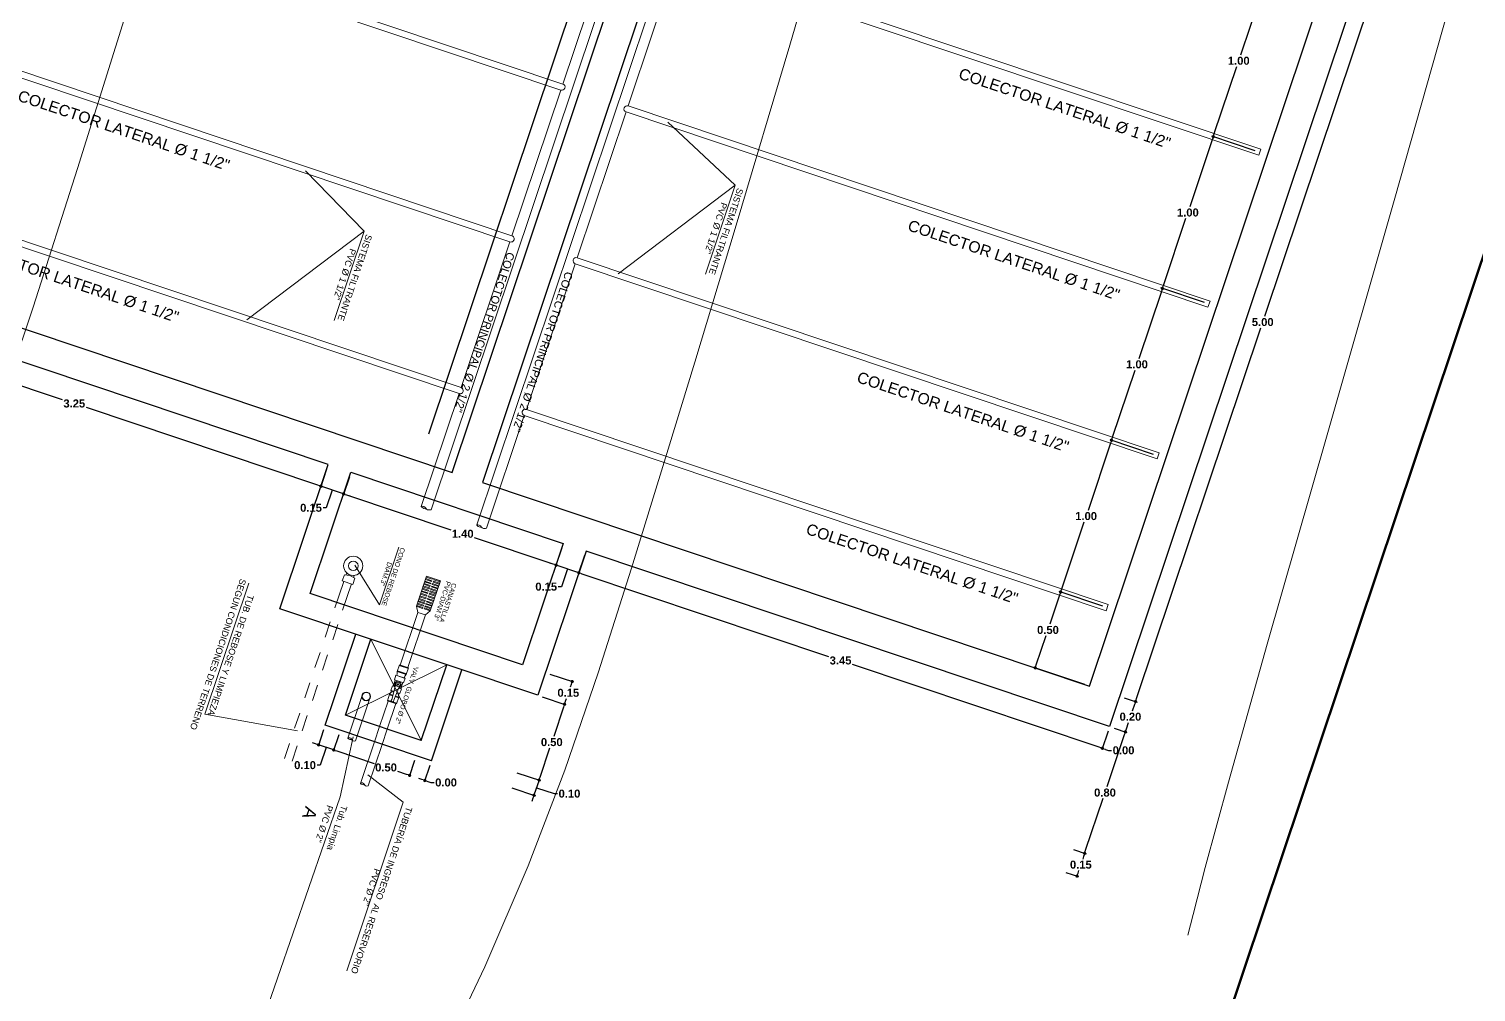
# Model space of a CAD drawing. Header units: metres. Extents: x 2572 to 5235, y 1556 to 2684.
# Drawn here: x 2956.87 to 2965.91, y 2279.61 to 2285.63 of the extents above; entities that cross this region are included whole.
import ezdxf

# ---------------------------------------------------------------- set-up
doc = ezdxf.new("R2010")
doc.units = ezdxf.units.M
for name, pattern in [('DASHDOT', [25.4, 12.7, -6.35, 0, -6.35]), ('DASHDOTX2', [50.8, 25.4, -12.7, 0, -12.7]), ('DASHED2', [0.375, 0.25, -0.125]), ('HIDDEN2', [4.7625, 3.175, -1.5875])]:
    doc.linetypes.add(name, pattern=pattern)
for name, color, linetype, lineweight in [('0-CONCRETO 0.30mm', 146, 'Continuous', 30), ('0-COTAS', 7, 'Continuous', 5), ('0-LINEA01 0.00mm', 1, 'Continuous', 0), ('0-LINEA1 0.00mm', 1, 'Continuous', 0), ('0-LINEA2 0.25mm', 6, 'Continuous', 25), ('0-TAPA METAL 0.15mm', 207, 'Continuous', 5), ('0-TEXTO 0.00mm', 7, 'Continuous', 5), ('0-TEXTO-0.05mm', 7, 'Continuous', 5), ('0-TUBERIA 0.00mm', 140, 'Continuous', 0), ('0-TUBERIAS 0.13mm', 140, 'Continuous', 13), ('Structural - Grid_Pen_No__15', 214, 'Continuous', 25), ('TEXTOS 02', 241, 'Continuous', 20), ('tuberia-agua', 132, 'DASHDOT', 25), ('vanos', 145, 'Continuous', 9)]:
    doc.layers.add(name, color=color, linetype=linetype, lineweight=lineweight)
doc.layers.add('graf-02', color=4, linetype='Continuous')
doc.layers.add('SOMBREADO', color=7, linetype='Continuous')
doc.styles.add('OA-CDC', font='arial.ttf', dxfattribs={"height": 0.04})
doc.styles.get("Standard").update_dxf_attribs({"font": 'arial.ttf'})
doc.styles.add('WMF-Arial0', font='arialbd.ttf')
doc.dimstyles.new('ESC 1 en 100', dxfattribs={"dimtxt": 0.05, "dimasz": 0.02, "dimexe": 0.01, "dimexo": 0.03, "dimgap": 0.01, "dimtad": 0, "dimtih": 1, "dimtoh": 1, "dimzin": 0, "dimdsep": 46, "dimtxsty": 'WMF-Arial0', "dimblk": 'DOT', "dimcen": 2.5, "dimdle": 0.03, "dimclrd": 256, "dimclre": 256, "dimclrt": 256, "dimazin": 0, "dimtfac": 1, "dimtmove": 0, "dimatfit": 1, "dimldrblk": 'DOT', "dimfxl": 0.04, "dimtolj": 1, "dimtzin": 0, "dimarcsym": 0})
doc.dimstyles.new('ISO-25', dxfattribs={"dimtxt": 0.5, "dimasz": 2.4995, "dimexe": 1.25, "dimexo": 0.625, "dimtad": 1, "dimtxsty": 'Standard', "dimblk": 'NONE', "dimblk2": 'NONE', "dimcen": 2.5, "dimadec": 0, "dimazin": 0, "dimtfac": 1, "dimtmove": 0, "dimatfit": 3, "dimfxl": 1, "dimarcsym": 0})

# ---------------------------------------------------------------- blocks, each defined once
blk = doc.blocks.new('_Dot')
at = {"layer": 'graf-02', "color": 0, "lineweight": -2}
blk.add_line((-0.5, 0), (-1, 0), dxfattribs=at)
at = {"layer": 'graf-02', "color": 0, "const_width": 0.5}
blk.add_lwpolyline([(-0.25, 0, 1), (0.25, 0, 1)], format="xyb", close=True, dxfattribs=at)
blk = doc.blocks.new('*D132')
at = {"layer": '0-COTAS', "lineweight": -2, "transparency": 16777216}
for p, q in [((2965.364, 2286.146), (2964.5876, 2283.8302)), ((2965.3004, 2286.1884), (2965.3798, 2286.1618)), ((2963.7873, 2281.4433), (2964.5637, 2283.7591)), ((2963.711, 2281.4478), (2963.7904, 2281.4211))]:
    blk.add_line(p, q, dxfattribs=at)
at = {"layer": 'Defpoints', "color": 0, "transparency": 16777216}
for p in [(2965.2719, 2286.198), (2963.6826, 2281.4573), (2963.781, 2281.4243)]:
    blk.add_point(p, dxfattribs=at)
at = {"layer": '0-COTAS', "lineweight": -2, "transparency": 16777216, "xscale": 0.02, "yscale": 0.02, "zscale": 0.02}
for p, rotation in [((2965.3703, 2286.165), 71.46552093351113), ((2963.781, 2281.4243), 251.4655209335111)]:
    blk.add_blockref('_Dot', p, dxfattribs=dict(at, rotation=rotation))
at = {"layer": '0-COTAS', "transparency": 16777216, "insert": (2964.5757, 2283.7946), "char_height": 0.05, "attachment_point": 5, "style": 'WMF-Arial0'}
blk.add_mtext('\\A1;5.00', dxfattribs=at)
blk = doc.blocks.new('*D133')
at = {"layer": '0-COTAS', "lineweight": -2, "transparency": 16777216}
for p, q in [((2963.711, 2281.4478), (2963.7904, 2281.4211)), ((2963.7746, 2281.4053), (2963.7611, 2281.365)), ((2963.6474, 2281.2581), (2963.7269, 2281.2315)), ((2963.7237, 2281.2536), (2963.7373, 2281.294))]:
    blk.add_line(p, q, dxfattribs=at)
at = {"layer": 'Defpoints', "color": 0, "transparency": 16777216}
for p in [(2963.6826, 2281.4573), (2963.619, 2281.2677), (2963.7174, 2281.2347)]:
    blk.add_point(p, dxfattribs=at)
at = {"layer": '0-COTAS', "lineweight": -2, "transparency": 16777216, "xscale": 0.02, "yscale": 0.02, "zscale": 0.02}
for p, rotation in [((2963.781, 2281.4243), 71.46552093351113), ((2963.7174, 2281.2347), 251.4655209335111)]:
    blk.add_blockref('_Dot', p, dxfattribs=dict(at, rotation=rotation))
at = {"layer": '0-COTAS', "transparency": 16777216, "insert": (2963.7492, 2281.3295), "char_height": 0.05, "attachment_point": 5, "style": 'WMF-Arial0'}
blk.add_mtext('\\A1;0.20', dxfattribs=at)
blk = doc.blocks.new('*D150')
at = {"layer": '0-COTAS', "lineweight": -2, "transparency": 16777216}
for p, q in [((2964.5785, 2285.882), (2964.4379, 2285.4624)), ((2964.8475, 2285.8129), (2964.5754, 2285.9041)), ((2964.2734, 2284.9718), (2964.414, 2285.3914)), ((2964.5296, 2284.8648), (2964.2575, 2284.956))]:
    blk.add_line(p, q, dxfattribs=at)
at = {"layer": 'Defpoints', "color": 0, "transparency": 16777216}
for p in [(2964.876, 2285.8034), (2964.267, 2284.9528), (2964.5581, 2284.8552)]:
    blk.add_point(p, dxfattribs=at)
at = {"layer": '0-COTAS', "lineweight": -2, "transparency": 16777216, "xscale": 0.02, "yscale": 0.02, "zscale": 0.02}
for p, rotation in [((2964.5849, 2285.901), 71.46552093351113), ((2964.267, 2284.9528), 251.4655209335111)]:
    blk.add_blockref('_Dot', p, dxfattribs=dict(at, rotation=rotation))
at = {"layer": '0-COTAS', "transparency": 16777216, "insert": (2964.4259, 2285.4269), "char_height": 0.05, "attachment_point": 5, "style": 'WMF-Arial0'}
blk.add_mtext('\\A1;1.00', dxfattribs=at)
blk = doc.blocks.new('*D151')
at = {"layer": '0-COTAS', "lineweight": -2, "transparency": 16777216}
for p, q in [((2964.2606, 2284.9339), (2964.12, 2284.5143)), ((2964.5296, 2284.8648), (2964.2575, 2284.956)), ((2963.9555, 2284.0236), (2964.0962, 2284.4432)), ((2964.2118, 2283.9166), (2963.9396, 2284.0079))]:
    blk.add_line(p, q, dxfattribs=at)
at = {"layer": 'Defpoints', "color": 0, "transparency": 16777216}
for p in [(2964.5581, 2284.8552), (2963.9491, 2284.0047), (2964.2402, 2283.9071)]:
    blk.add_point(p, dxfattribs=at)
at = {"layer": '0-COTAS', "lineweight": -2, "transparency": 16777216, "xscale": 0.02, "yscale": 0.02, "zscale": 0.02}
for p, rotation in [((2964.267, 2284.9528), 71.46552093351113), ((2963.9491, 2284.0047), 251.4655209335111)]:
    blk.add_blockref('_Dot', p, dxfattribs=dict(at, rotation=rotation))
at = {"layer": '0-COTAS', "transparency": 16777216, "insert": (2964.1081, 2284.4788), "char_height": 0.05, "attachment_point": 5, "style": 'WMF-Arial0'}
blk.add_mtext('\\A1;1.00', dxfattribs=at)
blk = doc.blocks.new('*D152')
at = {"layer": '0-COTAS', "lineweight": -2, "transparency": 16777216}
for p, q in [((2963.9428, 2283.9857), (2963.8021, 2283.5661)), ((2964.2118, 2283.9166), (2963.9396, 2284.0079)), ((2963.6376, 2283.0755), (2963.7783, 2283.4951)), ((2963.8939, 2282.9685), (2963.6218, 2283.0597))]:
    blk.add_line(p, q, dxfattribs=at)
at = {"layer": 'Defpoints', "color": 0, "transparency": 16777216}
for p in [(2964.2402, 2283.9071), (2963.6313, 2283.0566), (2963.9223, 2282.959)]:
    blk.add_point(p, dxfattribs=at)
at = {"layer": '0-COTAS', "lineweight": -2, "transparency": 16777216, "xscale": 0.02, "yscale": 0.02, "zscale": 0.02}
for p, rotation in [((2963.9491, 2284.0047), 71.46552093351113), ((2963.6313, 2283.0566), 251.4655209335111)]:
    blk.add_blockref('_Dot', p, dxfattribs=dict(at, rotation=rotation))
at = {"layer": '0-COTAS', "transparency": 16777216, "insert": (2963.7902, 2283.5306), "char_height": 0.05, "attachment_point": 5, "style": 'WMF-Arial0'}
blk.add_mtext('\\A1;1.00', dxfattribs=at)
blk = doc.blocks.new('*D153')
at = {"layer": '0-COTAS', "lineweight": -2, "transparency": 16777216}
for p, q in [((2963.6249, 2283.0376), (2963.4842, 2282.618)), ((2963.8939, 2282.9685), (2963.6218, 2283.0597)), ((2963.3197, 2282.1274), (2963.4604, 2282.547)), ((2963.576, 2282.0204), (2963.3039, 2282.1116))]:
    blk.add_line(p, q, dxfattribs=at)
at = {"layer": 'Defpoints', "color": 0, "transparency": 16777216}
for p in [(2963.9223, 2282.959), (2963.3134, 2282.1084), (2963.6045, 2282.0108)]:
    blk.add_point(p, dxfattribs=at)
at = {"layer": '0-COTAS', "lineweight": -2, "transparency": 16777216, "xscale": 0.02, "yscale": 0.02, "zscale": 0.02}
for p, rotation in [((2963.6313, 2283.0566), 71.46552093351113), ((2963.3134, 2282.1084), 251.4655209335111)]:
    blk.add_blockref('_Dot', p, dxfattribs=dict(at, rotation=rotation))
at = {"layer": '0-COTAS', "transparency": 16777216, "insert": (2963.4723, 2282.5825), "char_height": 0.05, "attachment_point": 5, "style": 'WMF-Arial0'}
blk.add_mtext('\\A1;1.00', dxfattribs=at)
blk = doc.blocks.new('*D154')
at = {"layer": '0-COTAS', "lineweight": -2, "transparency": 16777216}
for p, q in [((2963.307, 2282.0895), (2963.2458, 2281.9069)), ((2963.576, 2282.0204), (2963.3039, 2282.1116)), ((2963.1608, 2281.6533), (2963.222, 2281.8359)), ((2963.4645, 2281.5304), (2963.145, 2281.6375))]:
    blk.add_line(p, q, dxfattribs=at)
at = {"layer": 'Defpoints', "color": 0, "transparency": 16777216}
for p in [(2963.6045, 2282.0108), (2963.1544, 2281.6344), (2963.4929, 2281.5209)]:
    blk.add_point(p, dxfattribs=at)
at = {"layer": '0-COTAS', "lineweight": -2, "transparency": 16777216, "xscale": 0.02, "yscale": 0.02, "zscale": 0.02}
for p, rotation in [((2963.3134, 2282.1084), 71.46552093351113), ((2963.1544, 2281.6344), 251.4655209335111)]:
    blk.add_blockref('_Dot', p, dxfattribs=dict(at, rotation=rotation))
at = {"layer": '0-COTAS', "transparency": 16777216, "insert": (2963.2339, 2281.8714), "char_height": 0.05, "attachment_point": 5, "style": 'WMF-Arial0'}
blk.add_mtext('\\A1;0.50', dxfattribs=at)
blk = doc.blocks.new('*D155')
at = {"layer": '0-COTAS', "lineweight": -2, "transparency": 16777216}
for p, q in [((2963.6095, 2281.2392), (2963.5704, 2281.1227)), ((2963.6095, 2281.2392), (2963.5704, 2281.1227)), ((2963.5546, 2281.1385), (2963.5356, 2281.1449)), ((2963.5925, 2281.1258), (2963.6115, 2281.1195)), ((2963.6115, 2281.1195), (2963.6315, 2281.1195))]:
    blk.add_line(p, q, dxfattribs=at)
at = {"layer": 'Defpoints', "color": 0, "transparency": 16777216}
for p in [(2963.619, 2281.2677), (2963.619, 2281.2677), (2963.5736, 2281.1322)]:
    blk.add_point(p, dxfattribs=at)
at = {"layer": '0-COTAS', "lineweight": -2, "transparency": 16777216, "xscale": 0.02, "yscale": 0.02, "zscale": 0.02}
for rotation in [341.4655210010613, 161.4655210010614]:
    blk.add_blockref('_Dot', (2963.5736, 2281.1322), dxfattribs=dict(at, rotation=rotation))
at = {"layer": '0-COTAS', "transparency": 16777216, "insert": (2963.7063, 2281.1195), "char_height": 0.05, "attachment_point": 5, "style": 'WMF-Arial0'}
blk.add_mtext('\\A1;0.00', dxfattribs=at)
blk = doc.blocks.new('*D156')
at = {"layer": '0-COTAS', "lineweight": -2, "transparency": 16777216}
for p, q in [((2960.3384, 2282.3359), (2960.2993, 2282.2194)), ((2960.3215, 2282.2225), (2961.8624, 2281.7059)), ((2963.5546, 2281.1385), (2962.0136, 2281.6552)), ((2963.6095, 2281.2392), (2963.5704, 2281.1227))]:
    blk.add_line(p, q, dxfattribs=at)
at = {"layer": 'Defpoints', "color": 0, "transparency": 16777216}
for p in [(2960.3479, 2282.3643), (2960.3025, 2282.2289), (2963.619, 2281.2677)]:
    blk.add_point(p, dxfattribs=at)
at = {"layer": '0-COTAS', "lineweight": -2, "transparency": 16777216, "xscale": 0.02, "yscale": 0.02, "zscale": 0.02}
for p, rotation in [((2960.3025, 2282.2289), 161.4655210010614), ((2963.5736, 2281.1322), 341.4655210010613)]:
    blk.add_blockref('_Dot', p, dxfattribs=dict(at, rotation=rotation))
at = {"layer": '0-COTAS', "transparency": 16777216, "insert": (2961.938, 2281.6805), "char_height": 0.05, "attachment_point": 5, "style": 'WMF-Arial0'}
blk.add_mtext('\\A1;3.45', dxfattribs=at)
blk = doc.blocks.new('*D157')
at = {"layer": '0-COTAS', "lineweight": -2, "transparency": 16777216}
for p, q in [((2960.0744, 2281.4541), (2960.2224, 2281.4044)), ((2960.2066, 2281.3887), (2960.1454, 2281.2061)), ((2960.0604, 2280.9525), (2960.1216, 2281.1351)), ((2959.9155, 2280.98), (2960.0635, 2280.9304))]:
    blk.add_line(p, q, dxfattribs=at)
at = {"layer": 'Defpoints', "color": 0, "transparency": 16777216}
for p in [(2960.0459, 2281.4636), (2959.887, 2280.9895), (2960.054, 2280.9336)]:
    blk.add_point(p, dxfattribs=at)
at = {"layer": '0-COTAS', "lineweight": -2, "transparency": 16777216, "xscale": 0.02, "yscale": 0.02, "zscale": 0.02}
for p, rotation in [((2960.213, 2281.4076), 71.46552093351113), ((2960.054, 2280.9336), 251.4655209335111)]:
    blk.add_blockref('_Dot', p, dxfattribs=dict(at, rotation=rotation))
at = {"layer": '0-COTAS', "transparency": 16777216, "insert": (2960.1335, 2281.1706), "char_height": 0.05, "attachment_point": 5, "style": 'WMF-Arial0'}
blk.add_mtext('\\A1;0.50', dxfattribs=at)
blk = doc.blocks.new('*D158')
at = {"layer": '0-COTAS', "lineweight": -2, "transparency": 16777216}
for p, q in [((2959.9155, 2280.98), (2960.0635, 2280.9304)), ((2960.054, 2280.9336), (2960.0222, 2280.8387)), ((2960.054, 2280.9336), (2960.0222, 2280.8387)), ((2960.0604, 2280.9525), (2960.0667, 2280.9715)), ((2959.8837, 2280.8852), (2960.0317, 2280.8356)), ((2960.0159, 2280.8198), (2960.0095, 2280.8008)), ((2960.0381, 2280.8861), (2960.1492, 2280.8489)), ((2960.1492, 2280.8489), (2960.1692, 2280.8489))]:
    blk.add_line(p, q, dxfattribs=at)
at = {"layer": 'Defpoints', "color": 0, "transparency": 16777216}
for p in [(2959.887, 2280.9895), (2959.8552, 2280.8947), (2960.0222, 2280.8387)]:
    blk.add_point(p, dxfattribs=at)
at = {"layer": '0-COTAS', "lineweight": -2, "transparency": 16777216, "xscale": 0.02, "yscale": 0.02, "zscale": 0.02}
for p, rotation in [((2960.054, 2280.9336), 251.4655209335111), ((2960.0222, 2280.8387), 71.4655209335111)]:
    blk.add_blockref('_Dot', p, dxfattribs=dict(at, rotation=rotation))
at = {"layer": '0-COTAS', "transparency": 16777216, "insert": (2960.244, 2280.8489), "char_height": 0.05, "attachment_point": 5, "style": 'WMF-Arial0'}
blk.add_mtext('\\A1;0.10', dxfattribs=at)
blk = doc.blocks.new('*D159')
at = {"layer": '0-COTAS', "lineweight": -2, "transparency": 16777216}
for p, q in [((2960.1221, 2281.5963), (2960.2701, 2281.5467)), ((2960.2543, 2281.5309), (2960.2487, 2281.5143)), ((2960.0744, 2281.4541), (2960.2224, 2281.4044)), ((2960.2193, 2281.4266), (2960.2249, 2281.4432))]:
    blk.add_line(p, q, dxfattribs=at)
at = {"layer": 'Defpoints', "color": 0, "transparency": 16777216}
for p in [(2960.0936, 2281.6058), (2960.2606, 2281.5498), (2960.0459, 2281.4636)]:
    blk.add_point(p, dxfattribs=at)
at = {"layer": '0-COTAS', "lineweight": -2, "transparency": 16777216, "xscale": 0.02, "yscale": 0.02, "zscale": 0.02}
for p, rotation in [((2960.2606, 2281.5498), 71.4655209335111), ((2960.213, 2281.4076), 251.4655209335111)]:
    blk.add_blockref('_Dot', p, dxfattribs=dict(at, rotation=rotation))
at = {"layer": '0-COTAS', "transparency": 16777216, "insert": (2960.2368, 2281.4787), "char_height": 0.05, "attachment_point": 5, "style": 'WMF-Arial0'}
blk.add_mtext('\\A1;0.15', dxfattribs=at)
blk = doc.blocks.new('*D160')
at = {"layer": '0-COTAS', "lineweight": -2, "transparency": 16777216}
for p, q in [((2960.1962, 2282.3836), (2960.1571, 2282.2671)), ((2960.1413, 2282.2829), (2960.1224, 2282.2893)), ((2960.3025, 2282.2289), (2960.1603, 2282.2765)), ((2960.3025, 2282.2289), (2960.1603, 2282.2765)), ((2960.2314, 2282.2527), (2960.1942, 2282.1417)), ((2960.3384, 2282.3359), (2960.2993, 2282.2194)), ((2960.3215, 2282.2225), (2960.3404, 2282.2161)), ((2960.1942, 2282.1417), (2960.1742, 2282.1417))]:
    blk.add_line(p, q, dxfattribs=at)
at = {"layer": 'Defpoints', "color": 0, "transparency": 16777216}
for p in [(2960.2057, 2282.412), (2960.3479, 2282.3643), (2960.1603, 2282.2765)]:
    blk.add_point(p, dxfattribs=at)
at = {"layer": '0-COTAS', "lineweight": -2, "transparency": 16777216, "xscale": 0.02, "yscale": 0.02, "zscale": 0.02}
for p, rotation in [((2960.1603, 2282.2765), 341.4655210010613), ((2960.3025, 2282.2289), 161.4655210010614)]:
    blk.add_blockref('_Dot', p, dxfattribs=dict(at, rotation=rotation))
at = {"layer": '0-COTAS', "transparency": 16777216, "insert": (2960.0987, 2282.1417), "char_height": 0.05, "attachment_point": 5, "style": 'WMF-Arial0'}
blk.add_mtext('\\A1;0.15', dxfattribs=at)
blk = doc.blocks.new('*D161')
at = {"layer": '0-COTAS', "lineweight": -2, "transparency": 16777216}
for p, q in [((2958.8688, 2282.8286), (2958.8297, 2282.7121)), ((2958.8519, 2282.7152), (2959.5035, 2282.4967)), ((2960.1413, 2282.2829), (2959.6505, 2282.4475)), ((2960.1962, 2282.3836), (2960.1571, 2282.2671))]:
    blk.add_line(p, q, dxfattribs=at)
at = {"layer": 'Defpoints', "color": 0, "transparency": 16777216}
for p in [(2958.8783, 2282.857), (2958.8329, 2282.7216), (2960.2057, 2282.412)]:
    blk.add_point(p, dxfattribs=at)
at = {"layer": '0-COTAS', "lineweight": -2, "transparency": 16777216, "xscale": 0.02, "yscale": 0.02, "zscale": 0.02}
for p, rotation in [((2958.8329, 2282.7216), 161.4655210010614), ((2960.1603, 2282.2765), 341.4655210010613)]:
    blk.add_blockref('_Dot', p, dxfattribs=dict(at, rotation=rotation))
at = {"layer": '0-COTAS', "transparency": 16777216, "insert": (2959.577, 2282.4721), "char_height": 0.05, "attachment_point": 5, "style": 'WMF-Arial0'}
blk.add_mtext('\\A1;1.40', dxfattribs=at)
blk = doc.blocks.new('*D162')
at = {"layer": '0-COTAS', "lineweight": -2, "transparency": 16777216}
for p, q in [((2958.7266, 2282.8763), (2958.6875, 2282.7598)), ((2958.8688, 2282.8286), (2958.8297, 2282.7121)), ((2958.6717, 2282.7756), (2958.6528, 2282.782)), ((2958.8329, 2282.7216), (2958.6907, 2282.7692)), ((2958.8329, 2282.7216), (2958.6907, 2282.7692)), ((2958.7618, 2282.7454), (2958.7246, 2282.6344)), ((2958.8519, 2282.7152), (2958.8708, 2282.7089)), ((2958.7246, 2282.6344), (2958.7046, 2282.6344))]:
    blk.add_line(p, q, dxfattribs=at)
at = {"layer": 'Defpoints', "color": 0, "transparency": 16777216}
for p in [(2958.7361, 2282.9047), (2958.8783, 2282.857), (2958.6907, 2282.7692)]:
    blk.add_point(p, dxfattribs=at)
at = {"layer": '0-COTAS', "lineweight": -2, "transparency": 16777216, "xscale": 0.02, "yscale": 0.02, "zscale": 0.02}
for p, rotation in [((2958.6907, 2282.7692), 341.4655210010613), ((2958.8329, 2282.7216), 161.4655210010614)]:
    blk.add_blockref('_Dot', p, dxfattribs=dict(at, rotation=rotation))
at = {"layer": '0-COTAS', "transparency": 16777216, "insert": (2958.6291, 2282.6344), "char_height": 0.05, "attachment_point": 5, "style": 'WMF-Arial0'}
blk.add_mtext('\\A1;0.15', dxfattribs=at)
blk = doc.blocks.new('*D163')
at = {"layer": '0-COTAS', "lineweight": -2, "transparency": 16777216}
for p, q in [((2955.6451, 2283.9094), (2955.6061, 2283.7929)), ((2955.6282, 2283.796), (2957.0744, 2283.3111)), ((2958.6717, 2282.7756), (2957.2256, 2283.2604)), ((2958.7266, 2282.8763), (2958.6875, 2282.7598))]:
    blk.add_line(p, q, dxfattribs=at)
at = {"layer": 'Defpoints', "color": 0, "transparency": 16777216}
for p in [(2955.6547, 2283.9378), (2955.6093, 2283.8023), (2958.7361, 2282.9047)]:
    blk.add_point(p, dxfattribs=at)
at = {"layer": '0-COTAS', "lineweight": -2, "transparency": 16777216, "xscale": 0.02, "yscale": 0.02, "zscale": 0.02}
for p, rotation in [((2955.6093, 2283.8023), 161.4655210010614), ((2958.6907, 2282.7692), 341.4655210010613)]:
    blk.add_blockref('_Dot', p, dxfattribs=dict(at, rotation=rotation))
at = {"layer": '0-COTAS', "transparency": 16777216, "insert": (2957.15, 2283.2858), "char_height": 0.05, "attachment_point": 5, "style": 'WMF-Arial0'}
blk.add_mtext('\\A1;3.25', dxfattribs=at)
blk = doc.blocks.new('*D165')
at = {"layer": '0-COTAS', "lineweight": -2, "transparency": 16777216}
for p, q in [((2963.6474, 2281.2581), (2963.7269, 2281.2315)), ((2963.711, 2281.2157), (2963.6022, 2280.891)), ((2963.4694, 2280.4951), (2963.5783, 2280.8199)), ((2963.3931, 2280.4996), (2963.4726, 2280.473))]:
    blk.add_line(p, q, dxfattribs=at)
at = {"layer": 'Defpoints', "color": 0, "transparency": 16777216}
for p in [(2963.619, 2281.2677), (2963.3647, 2280.5092), (2963.4631, 2280.4762)]:
    blk.add_point(p, dxfattribs=at)
at = {"layer": '0-COTAS', "lineweight": -2, "transparency": 16777216, "xscale": 0.02, "yscale": 0.02, "zscale": 0.02}
for p, rotation in [((2963.7174, 2281.2347), 71.46552093351113), ((2963.4631, 2280.4762), 251.4655209335111)]:
    blk.add_blockref('_Dot', p, dxfattribs=dict(at, rotation=rotation))
at = {"layer": '0-COTAS', "transparency": 16777216, "insert": (2963.5902, 2280.8554), "char_height": 0.05, "attachment_point": 5, "style": 'WMF-Arial0'}
blk.add_mtext('\\A1;0.80', dxfattribs=at)
blk = doc.blocks.new('*D104')
at = {"layer": '0-COTAS', "lineweight": -2, "transparency": 16777216}
for p, q in [((2963.3931, 2280.4996), (2963.4726, 2280.473)), ((2963.4567, 2280.4572), (2963.4512, 2280.4406)), ((2963.3454, 2280.3574), (2963.4249, 2280.3308)), ((2963.4218, 2280.3529), (2963.4273, 2280.3695))]:
    blk.add_line(p, q, dxfattribs=at)
at = {"layer": 'Defpoints', "color": 0, "transparency": 16777216}
for p in [(2963.3647, 2280.5092), (2963.317, 2280.3669), (2963.4154, 2280.334)]:
    blk.add_point(p, dxfattribs=at)
at = {"layer": '0-COTAS', "lineweight": -2, "transparency": 16777216, "xscale": 0.02, "yscale": 0.02, "zscale": 0.02}
for p, rotation in [((2963.4631, 2280.4762), 71.46552093351113), ((2963.4154, 2280.334), 251.4655209335111)]:
    blk.add_blockref('_Dot', p, dxfattribs=dict(at, rotation=rotation))
at = {"layer": '0-COTAS', "transparency": 16777216, "insert": (2963.4393, 2280.4051), "char_height": 0.05, "attachment_point": 5, "style": 'WMF-Arial0'}
blk.add_mtext('\\A1;0.15', dxfattribs=at)
blk = doc.blocks.new('*D166')
at = {"layer": '0-COTAS', "lineweight": -2, "transparency": 16777216}
for p, q in [((2959.3716, 2281.0252), (2959.3369, 2280.9217)), ((2959.3716, 2281.0252), (2959.3369, 2280.9217)), ((2959.3211, 2280.9376), (2959.3022, 2280.9439)), ((2959.3591, 2280.9248), (2959.378, 2280.9185)), ((2959.378, 2280.9185), (2959.398, 2280.9185))]:
    blk.add_line(p, q, dxfattribs=at)
at = {"layer": 'Defpoints', "color": 0, "transparency": 16777216}
for p in [(2959.3812, 2281.0537), (2959.3812, 2281.0537), (2959.3401, 2280.9312)]:
    blk.add_point(p, dxfattribs=at)
at = {"layer": '0-COTAS', "lineweight": -2, "transparency": 16777216, "xscale": 0.02, "yscale": 0.02, "zscale": 0.02}
for rotation in [341.4655210010613, 161.4655210010614]:
    blk.add_blockref('_Dot', (2959.3401, 2280.9312), dxfattribs=dict(at, rotation=rotation))
at = {"layer": '0-COTAS', "transparency": 16777216, "insert": (2959.4728, 2280.9185), "char_height": 0.05, "attachment_point": 5, "style": 'WMF-Arial0'}
blk.add_mtext('\\A1;0.00', dxfattribs=at)
blk = doc.blocks.new('*D105')
at = {"layer": '0-COTAS', "lineweight": -2, "transparency": 16777216}
for p, q in [((2958.8027, 2281.216), (2958.768, 2281.1124)), ((2958.7902, 2281.1156), (2959.023, 2281.0375)), ((2959.2263, 2280.9693), (2959.1726, 2280.9873)), ((2959.2768, 2281.057), (2959.2421, 2280.9535))]:
    blk.add_line(p, q, dxfattribs=at)
at = {"layer": 'Defpoints', "color": 0, "transparency": 16777216}
for p in [(2958.8123, 2281.2444), (2958.7712, 2281.1219), (2959.2863, 2281.0855)]:
    blk.add_point(p, dxfattribs=at)
at = {"layer": '0-COTAS', "lineweight": -2, "transparency": 16777216, "xscale": 0.02, "yscale": 0.02, "zscale": 0.02}
for p, rotation in [((2958.7712, 2281.1219), 161.4655210010614), ((2959.2453, 2280.963), 341.4655210010613)]:
    blk.add_blockref('_Dot', p, dxfattribs=dict(at, rotation=rotation))
at = {"layer": '0-COTAS', "transparency": 16777216, "insert": (2959.0978, 2281.0124), "char_height": 0.05, "attachment_point": 5, "style": 'WMF-Arial0'}
blk.add_mtext('\\A1;0.50', dxfattribs=at)
blk = doc.blocks.new('*D167')
at = {"layer": '0-COTAS', "lineweight": -2, "transparency": 16777216}
for p, q in [((2958.6574, 2281.1601), (2958.6385, 2281.1664)), ((2958.7079, 2281.2477), (2958.6732, 2281.1442)), ((2958.8027, 2281.216), (2958.768, 2281.1124)), ((2958.7712, 2281.1219), (2958.6764, 2281.1537)), ((2958.7712, 2281.1219), (2958.6764, 2281.1537)), ((2958.7238, 2281.1378), (2958.6866, 2281.0268)), ((2958.7902, 2281.1156), (2958.8091, 2281.1092)), ((2958.6866, 2281.0268), (2958.6666, 2281.0268))]:
    blk.add_line(p, q, dxfattribs=at)
at = {"layer": 'Defpoints', "color": 0, "transparency": 16777216}
for p in [(2958.7175, 2281.2762), (2958.8123, 2281.2444), (2958.6764, 2281.1537)]:
    blk.add_point(p, dxfattribs=at)
at = {"layer": '0-COTAS', "lineweight": -2, "transparency": 16777216, "xscale": 0.02, "yscale": 0.02, "zscale": 0.02}
for p, rotation in [((2958.6764, 2281.1537), 341.4655210010613), ((2958.7712, 2281.1219), 161.4655210010614)]:
    blk.add_blockref('_Dot', p, dxfattribs=dict(at, rotation=rotation))
at = {"layer": '0-COTAS', "transparency": 16777216, "insert": (2958.5918, 2281.0268), "char_height": 0.05, "attachment_point": 5, "style": 'WMF-Arial0'}
blk.add_mtext('\\A1;0.10', dxfattribs=at)
blk = doc.blocks.new('*D188')
at = {"color": 0, "lineweight": -2, "transparency": 16777216}
for p, q in [((2964.7284, 2335.4598), (2968.1041, 2334.6544)), ((2951.3404, 2269.7734), (2966.8883, 2334.9445)), ((2949.1805, 2270.2887), (2952.5562, 2269.4834))]:
    blk.add_line(p, q, dxfattribs=at)
at = {"layer": 'Defpoints', "color": 0, "transparency": 16777216}
for p in [(2964.1204, 2335.6048), (2966.8883, 2334.9445), (2948.5725, 2270.4338)]:
    blk.add_point(p, dxfattribs=at)
at = {"color": 0, "transparency": 16777216, "insert": (2958.2581, 2302.5632), "char_height": 0.5, "attachment_point": 5, "rotation": 76.58171}
blk.add_mtext('67', dxfattribs=at)
blk = doc.blocks.new('_None')

msp = doc.modelspace()

# ---------------------------------------------------------------- linework, layer by layer
at = {"layer": '0-CONCRETO 0.30mm'}
for p, q in [((2959.3181, 2281.1803), (2959.4771, 2281.6543)), ((2959.3812, 2281.0537), (2959.5719, 2281.6226)), ((2959.3812, 2281.0537), (2958.7175, 2281.2762)), ((2959.3181, 2281.1803), (2958.8441, 2281.3392))]:
    msp.add_line(p, q, dxfattribs=at)
for points in [[(2958.7361, 2282.9047), (2955.465, 2284.0014), (2957.1816, 2289.1213), (2957.3882, 2289.7376), (2960.4696, 2288.7045), (2960.708, 2289.4156), (2962.6991, 2288.7481), (2962.4607, 2288.037), (2965.5421, 2287.0039), (2965.3355, 2286.3876), (2963.619, 2281.2677), (2960.3479, 2282.3643)], [(2960.3479, 2282.3643), (2960.0459, 2281.4636), (2958.4341, 2282.004), (2958.7361, 2282.9047)], [(2958.7175, 2281.2762), (2958.9082, 2281.8451)], [(2958.8441, 2281.3392), (2959.003, 2281.8133)]]:
    msp.add_lwpolyline(points, dxfattribs=at)
for points in [[(2955.7182, 2284.1274), (2959.5108, 2282.8559), (2961.1002, 2287.5966), (2957.3076, 2288.8681)], [(2959.7004, 2282.7924), (2963.4929, 2281.5209), (2965.0823, 2286.2615), (2961.2898, 2287.533)], [(2960.2057, 2282.412), (2959.9514, 2281.6535), (2958.624, 2282.0985), (2958.8783, 2282.857)]]:
    msp.add_lwpolyline(points, close=True, dxfattribs=at)
at = {"layer": '0-LINEA01 0.00mm', "lineweight": 0}
for points in [[(2959.1778, 2282.3896), (2959.0569, 2282.0291), (2958.9026, 2282.2767)], [(2958.5447, 2281.2418), (2957.9661, 2281.3449), (2958.2404, 2282.1631)]]:
    msp.add_lwpolyline(points, dxfattribs=at)
at = {"layer": '0-LINEA1 0.00mm'}
for points in [[(2960.8577, 2285.044), (2961.2802, 2284.6502), (2961.0937, 2284.0939)], [(2958.5952, 2284.7401), (2958.961, 2284.3618), (2958.7745, 2283.8055)], [(2961.2802, 2284.6502), (2960.5474, 2284.0967)], [(2958.961, 2284.3618), (2958.2282, 2283.8083)], [(2958.8919, 2281.2038), (2958.811, 2280.8281), (2958.3217, 2279.4137)], [(2958.9839, 2280.9659), (2959.2059, 2280.7956), (2958.8525, 2279.7413)]]:
    msp.add_lwpolyline(points, dxfattribs=at)
at = {"layer": '0-LINEA2 0.25mm', "linetype": 'DASHDOTX2', "ltscale": 0.3}
msp.add_lwpolyline([(2961.785, 2290.3202), (2958.5585, 2280.6966)], dxfattribs=at)
at = {"layer": '0-TAPA METAL 0.15mm'}
msp.add_lwpolyline([(2959.4771, 2281.6543), (2958.8441, 2281.3392), (2959.3181, 2281.1803), (2959.003, 2281.8133)], dxfattribs=at)
at = {"layer": '0-TUBERIA 0.00mm'}
for p, q in [((2958.7789, 2282.01), (2958.8343, 2282.1752)), ((2958.8248, 2282.1783), (2958.8375, 2282.2163)), ((2958.8912, 2282.1561), (2958.8248, 2282.1783)), ((2958.8726, 2282.2109), (2958.8375, 2282.2163)), ((2958.8475, 2282.2147), (2958.8521, 2282.2282)), ((2958.8726, 2282.2109), (2958.9039, 2282.194)), ((2958.8912, 2282.1561), (2958.9039, 2282.194)), ((2958.895, 2282.1988), (2958.8995, 2282.2123)), ((2958.8263, 2281.9941), (2958.8817, 2282.1593))]:
    msp.add_line(p, q, dxfattribs=at)
at = {"layer": '0-TUBERIA 0.00mm', "lineweight": 18, "ltscale": 0.6}
for p, q in [((2959.2877, 2282.0193), (2959.3508, 2282.2076)), ((2959.4372, 2282.1786), (2959.3508, 2282.2076)), ((2959.4372, 2282.1786), (2959.3741, 2281.9903)), ((2959.1863, 2281.6522), (2959.2966, 2281.9811)), ((2959.2877, 2282.0193), (2959.2966, 2281.9811)), ((2959.344, 2281.9653), (2959.2966, 2281.9811)), ((2959.3741, 2281.9903), (2959.344, 2281.9653)), ((2959.2337, 2281.6363), (2959.344, 2281.9653)), ((2959.1675, 2281.6119), (2959.1815, 2281.6538)), ((2959.1802, 2281.6501), (2959.2373, 2281.6309)), ((2959.1815, 2281.6538), (2959.2385, 2281.6347)), ((2959.2385, 2281.6347), (2959.2245, 2281.5928)), ((2959.1335, 2281.4363), (2959.1597, 2281.536)), ((2959.1423, 2281.5209), (2959.1549, 2281.5584)), ((2959.1501, 2281.56), (2959.1597, 2281.5887)), ((2959.1501, 2281.56), (2959.2071, 2281.5409)), ((2959.1597, 2281.5887), (2959.1645, 2281.5871)), ((2959.1645, 2281.5871), (2959.1684, 2281.5987)), ((2959.2167, 2281.5696), (2959.1645, 2281.5871)), ((2959.2119, 2281.5712), (2959.1645, 2281.5871)), ((2959.1675, 2281.6119), (2959.2245, 2281.5928)), ((2959.1675, 2281.6119), (2959.1684, 2281.5987)), ((2959.1687, 2281.6157), (2959.2257, 2281.5966)), ((2959.2023, 2281.5425), (2959.1897, 2281.505)), ((2959.2167, 2281.5696), (2959.2071, 2281.5409)), ((2959.2158, 2281.5828), (2959.2119, 2281.5712)), ((2959.2245, 2281.5928), (2959.2158, 2281.5828)), ((2958.947, 2281.455), (2958.8599, 2281.1952)), ((2958.9944, 2281.4391), (2958.9073, 2281.1793)), ((2959.1061, 2281.4288), (2959.1201, 2281.4707)), ((2959.1397, 2281.4599), (2959.1189, 2281.4669)), ((2959.1201, 2281.4707), (2959.1288, 2281.4807)), ((2959.1407, 2281.4638), (2959.1201, 2281.4707)), ((2959.1279, 2281.4939), (2959.1375, 2281.5225)), ((2959.1279, 2281.4939), (2959.1327, 2281.4923)), ((2959.147, 2281.4875), (2959.1279, 2281.4939)), ((2959.1288, 2281.4807), (2959.1327, 2281.4923)), ((2959.1327, 2281.4923), (2959.147, 2281.4875)), ((2959.1546, 2281.5168), (2959.1375, 2281.5225)), ((2959.1457, 2281.4322), (2959.1849, 2281.5275)), ((2959.1759, 2281.4478), (2959.155, 2281.4548)), ((2959.1771, 2281.4516), (2959.1565, 2281.4585)), ((2959.1771, 2281.4516), (2959.1631, 2281.4097)), ((2959.1849, 2281.4748), (2959.1658, 2281.4812)), ((2959.1658, 2281.4812), (2959.1801, 2281.4764)), ((2959.1801, 2281.4764), (2959.1762, 2281.4648)), ((2959.1771, 2281.4516), (2959.1762, 2281.4648)), ((2959.1945, 2281.5034), (2959.1774, 2281.5092)), ((2959.1945, 2281.5034), (2959.1849, 2281.4748)), ((2959.0574, 2281.2677), (2959.1109, 2281.4272)), ((2959.1048, 2281.2518), (2959.1583, 2281.4113)), ((2959.1631, 2281.4097), (2959.1061, 2281.4288)), ((2959.1643, 2281.4134), (2959.1073, 2281.4325)), ((2959.1301, 2281.43), (2959.1335, 2281.4363)), ((2959.1362, 2281.4241), (2959.1319, 2281.4256)), ((2959.1362, 2281.4241), (2959.1405, 2281.4227)), ((2959.1446, 2281.4252), (2959.1457, 2281.4322)), ((2959.0256, 2281.1729), (2958.9385, 2280.9131)), ((2959.073, 2281.157), (2958.9859, 2280.8972))]:
    msp.add_line(p, q, dxfattribs=at)
at = {"layer": '0-TUBERIA 0.00mm', "linetype": 'DASHED2', "ltscale": 0.02}
for p, q in [((2958.4631, 2281.068), (2958.7789, 2282.01)), ((2958.5105, 2281.0521), (2958.8263, 2281.9941))]:
    msp.add_line(p, q, dxfattribs=at)
at = {"layer": '0-TUBERIA 0.00mm', "linetype": 'HIDDEN2', "ltscale": 0.25}
for p, q in [((2959.0256, 2281.1729), (2959.0574, 2281.2677)), ((2959.073, 2281.157), (2959.1048, 2281.2518))]:
    msp.add_line(p, q, dxfattribs=at)
at = {"layer": '0-TUBERIA 0.00mm', "lineweight": 5, "ltscale": 0.6}
for points in [[(2959.3718, 2282.1437), (2959.3737, 2282.1492), (2959.3355, 2282.162), (2959.3337, 2282.1565)], [(2959.3769, 2282.1587), (2959.3787, 2282.1642), (2959.3406, 2282.177), (2959.3387, 2282.1715)], [(2959.3819, 2282.1738), (2959.3838, 2282.1793), (2959.3456, 2282.1921), (2959.3438, 2282.1866)], [(2959.387, 2282.1888), (2959.3888, 2282.1944), (2959.3507, 2282.2072), (2959.3488, 2282.2016)], [(2959.4251, 2282.1426), (2959.427, 2282.1481), (2959.3888, 2282.1609), (2959.387, 2282.1553)], [(2959.4302, 2282.1576), (2959.432, 2282.1631), (2959.3939, 2282.1759), (2959.392, 2282.1704)], [(2959.4352, 2282.1727), (2959.4371, 2282.1782), (2959.3989, 2282.191), (2959.3971, 2282.1855)], [(2959.3459, 2282.0662), (2959.3477, 2282.0717), (2959.3096, 2282.0845), (2959.3077, 2282.079)], [(2959.3513, 2282.0823), (2959.3531, 2282.0879), (2959.315, 2282.1007), (2959.3131, 2282.0951)], [(2959.3567, 2282.0985), (2959.3585, 2282.104), (2959.3204, 2282.1168), (2959.3185, 2282.1113)], [(2959.3617, 2282.1135), (2959.3636, 2282.1191), (2959.3254, 2282.1319), (2959.3236, 2282.1263)], [(2959.3668, 2282.1286), (2959.3686, 2282.1341), (2959.3305, 2282.1469), (2959.3286, 2282.1414)], [(2959.3995, 2282.0662), (2959.4014, 2282.0717), (2959.3632, 2282.0845), (2959.3614, 2282.079)], [(2959.4049, 2282.0823), (2959.4068, 2282.0878), (2959.3686, 2282.1006), (2959.3668, 2282.0951)], [(2959.41, 2282.0974), (2959.4118, 2282.1029), (2959.3737, 2282.1157), (2959.3718, 2282.1102)], [(2959.415, 2282.1124), (2959.4169, 2282.118), (2959.3787, 2282.1308), (2959.3769, 2282.1252)], [(2959.4201, 2282.1275), (2959.4219, 2282.133), (2959.3838, 2282.1458), (2959.3819, 2282.1403)], [(2959.3259, 2282.0065), (2959.3277, 2282.012), (2959.2896, 2282.0248), (2959.2877, 2282.0193)], [(2959.3305, 2282.0205), (2959.3324, 2282.026), (2959.2942, 2282.0388), (2959.2924, 2282.0333)], [(2959.3356, 2282.0356), (2959.3375, 2282.0411), (2959.2993, 2282.0539), (2959.2974, 2282.0484)], [(2959.3403, 2282.0495), (2959.3421, 2282.0551), (2959.304, 2282.0679), (2959.3021, 2282.0623)], [(2959.3741, 2281.9903), (2959.3759, 2281.9959), (2959.3378, 2282.0087), (2959.3359, 2282.0031)], [(2959.3788, 2282.0043), (2959.3806, 2282.0099), (2959.3425, 2282.0226), (2959.3406, 2282.0171)], [(2959.3838, 2282.0194), (2959.3857, 2282.0249), (2959.3475, 2282.0377), (2959.3457, 2282.0322)], [(2959.3885, 2282.0334), (2959.3904, 2282.0389), (2959.3522, 2282.0517), (2959.3504, 2282.0462)], [(2959.3941, 2282.05), (2959.396, 2282.0556), (2959.3578, 2282.0684), (2959.356, 2282.0628)]]:
    msp.add_lwpolyline(points, close=True, dxfattribs=at)
at = {"layer": '0-TUBERIA 0.00mm'}
for radius in [0.06, 0.03]:
    msp.add_circle((2958.8931, 2282.272), radius, dxfattribs=at)
at = {"layer": '0-TUBERIA 0.00mm', "lineweight": 18, "ltscale": 0.6}
for centre, radius in [((2959.1723, 2281.5317), 0.0133), ((2959.1723, 2281.5317), 0.00409), ((2958.9739, 2281.4567), 0.027), ((2958.9739, 2281.4567), 0.025)]:
    msp.add_circle(centre, radius, dxfattribs=at)
for centre, radius, start, end in [((2959.1723, 2281.5317), 0.0198, 289.84368, 213.08736), ((2959.1329, 2281.4285), 0.00314, 151.46907, 251.46552), ((2959.1415, 2281.4256), 0.00314, 251.46552, 351.46197)]:
    msp.add_arc(centre, radius, start, end, dxfattribs=at)
at = {"layer": '0-TUBERIA 0.00mm', "ltscale": 0.6}
for points in [[(2959.3799, 2282.6228), (2959.3568, 2282.6226), (2959.3348, 2282.6417), (2959.3183, 2282.6435), (2959.3331, 2282.6311), (2959.3499, 2282.6281)], [(2959.726, 2282.5068), (2959.7028, 2282.5066), (2959.6808, 2282.5257), (2959.6643, 2282.5275), (2959.6792, 2282.5151), (2959.696, 2282.5121)]]:
    msp.add_spline(points, degree=3, dxfattribs=at)
at = {"layer": '0-TUBERIA 0.00mm', "lineweight": 5, "ltscale": 0.6}
for points in [[(2958.9073, 2281.1793), (2958.8899, 2281.1791), (2958.8717, 2281.1984), (2958.8599, 2281.1952), (2958.871, 2281.1877), (2958.8824, 2281.1873)], [(2958.9859, 2280.8972), (2958.9686, 2280.8969), (2958.9504, 2280.9162), (2958.9385, 2280.9131), (2958.9496, 2280.9056), (2958.961, 2280.9052)]]:
    msp.add_spline(points, degree=3, dxfattribs=at)
at = {"layer": '0-TUBERIAS 0.13mm'}
for points in [[(2960.8385, 2287.1781), (2960.9808, 2287.6025), (2961.0425, 2287.5818), (2959.3799, 2282.6228)], [(2961.2462, 2287.0414), (2961.3885, 2287.4658), (2961.3269, 2287.4865), (2959.6643, 2282.5275)], [(2960.2028, 2285.2818), (2960.5079, 2286.192)], [(2960.6105, 2285.1451), (2960.9156, 2286.0553)], [(2959.8849, 2284.3337), (2960.1901, 2285.2439)], [(2960.2926, 2284.197), (2960.5978, 2285.1072)], [(2959.567, 2283.3855), (2959.8722, 2284.2957)], [(2959.9747, 2283.2488), (2960.2799, 2284.1591)], [(2959.3183, 2282.6435), (2959.5543, 2283.3476)], [(2959.726, 2282.5068), (2959.962, 2283.2109)]]:
    msp.add_lwpolyline(points, dxfattribs=at)
for points in [[(2960.1901, 2285.2439), (2956.554, 2286.4629), (2956.5667, 2286.5008), (2960.2028, 2285.2818, -1)], [(2960.9156, 2286.0553), (2964.5517, 2284.8363), (2964.5644, 2284.8742), (2960.9284, 2286.0932, 1)], [(2959.8722, 2284.2957), (2956.2361, 2285.5148), (2956.2488, 2285.5527), (2959.8849, 2284.3337, -1)], [(2960.5978, 2285.1072), (2964.2339, 2283.8881), (2964.2466, 2283.9261), (2960.6105, 2285.1451, 1)], [(2959.5543, 2283.3476), (2955.9182, 2284.5667), (2955.931, 2284.6046), (2959.567, 2283.3855, -1)], [(2960.2799, 2284.1591), (2963.916, 2282.94), (2963.9287, 2282.9779), (2960.2926, 2284.197, 1)], [(2959.962, 2283.2109), (2963.5981, 2281.9919), (2963.6108, 2282.0298), (2959.9747, 2283.2488, 1)]]:
    msp.add_lwpolyline(points, format="xyb", close=True, dxfattribs=at)
at = {"layer": 'SOMBREADO', "color": 0, "linetype": 'Continuous', "lineweight": 50, "elevation": 0.963, "flags": 128}
msp.add_lwpolyline([(2855.6032, 2325.9984), (2841.8614, 2306.3937), (2833.9574, 2297.0186), (2833.9574, 2297.0186), (2958.0076, 2267.5023), (2958.0076, 2267.5023), (2958.0076, 2267.5023), (2964.2701, 2279.1896), (2970.9352, 2299.0645), (2970.4851, 2336.6224), (2974.4825, 2363.009), (2974.4825, 2363.009), (2974.4825, 2363.009), (2883.6588, 2373.8434), (2882.8121, 2365.5292), (2869.3343, 2345.666)], close=True, dxfattribs=at)
at = {"layer": 'Structural - Grid_Pen_No__15', "linetype": 'HIDDEN2', "lineweight": 9, "elevation": 0.963, "flags": 128}
msp.add_lwpolyline([(2855.6032, 2325.9984), (2841.8614, 2306.3937), (2833.9574, 2297.0186), (2833.9574, 2297.0186), (2958.0076, 2267.5023), (2958.0076, 2267.5023), (2958.0076, 2267.5023), (2964.2701, 2279.1896), (2970.9352, 2299.0645), (2970.4851, 2336.6224), (2974.4825, 2363.009), (2974.4825, 2363.009), (2974.4825, 2363.009), (2883.6588, 2373.8434), (2882.8121, 2365.5292), (2869.3343, 2345.666)], close=True, dxfattribs=at)
at = {"layer": 'tuberia-agua', "linetype": 'Continuous', "lineweight": 0, "elevation": 15, "flags": 128}
msp.add_lwpolyline([(2964.1084, 2279.9655), (2964.1404, 2280.0937), (2964.217, 2280.3882), (2964.3616, 2280.9199), (2964.6038, 2281.7824), (2964.9733, 2283.0761), (2965.4009, 2284.5691), (2965.8689, 2286.2181), (2966.36, 2287.9799), (2966.8566, 2289.8115), (2967.3413, 2291.6695), (2967.7965, 2293.5108), (2968.2049, 2295.2923), (2968.549, 2296.9706), (2968.8112, 2298.5027), (2968.9741, 2299.8453), (2969.025, 2301.0105), (2969.0183, 2302.5806), (2968.9606, 2304.4969), (2968.8589, 2306.7005), (2968.7201, 2309.1328), (2968.5509, 2311.7349), (2968.3584, 2314.4481)], dxfattribs=at)
at = {"layer": 'vanos', "linetype": 'Continuous', "lineweight": 0, "flags": 128}
for points, elevation in [([(2954.7987, 2278.7841), (2955.2621, 2279.7434), (2955.6631, 2280.6277), (2956.0142, 2281.4608), (2956.328, 2282.2662), (2956.617, 2283.0677), (2956.8939, 2283.8888), (2957.171, 2284.7532), (2957.461, 2285.6846), (2957.7765, 2286.7066), (2958.057, 2287.6148), (2958.3913, 2288.7067), (2958.7662, 2289.9524), (2959.1686, 2291.322), (2959.5854, 2292.7855)], 13), ([(2959.3823, 2279.0684), (2959.7153, 2279.7681), (2959.9857, 2280.3973), (2960.2144, 2280.9957), (2960.4224, 2281.6028), (2960.6309, 2282.2583), (2960.8606, 2283.0017), (2961.0268, 2283.5436), (2961.2857, 2284.3996), (2961.6201, 2285.5242), (2962.0132, 2286.8717), (2962.448, 2288.3964), (2962.9074, 2290.0527), (2963.3745, 2291.7948)], 14)]:
    msp.add_lwpolyline(points, dxfattribs=dict(at, elevation=elevation))

# ---------------------------------------------------------------- texts
at = {"layer": '0-LINEA2 0.25mm', "style": 'OA-CDC'}
msp.add_text('A', height=0.08, rotation=251.46552, dxfattribs=at).set_placement((2958.5957, 2280.7747))
at = {"layer": '0-TEXTO 0.00mm', "style": 'OA-CDC'}
for s, height, p in [('CONO DE REBOSE', 0.03, (2959.1898, 2282.3891)), ('DIAM.3" ', 0.03, (2959.108, 2282.2988)), ('SEGUN CONDICIONES DE TERRENO', 0.04, (2958.1869, 2282.1945)), ('PVC-DIAM 3"', 0.03, (2959.4753, 2282.1788)), ('CANASTILLA', 0.03, (2959.5113, 2282.1673)), ('TUB. DE REBOSE Y LIMPIEZA', 0.04, (2958.2348, 2282.0952)), ('VALV. GLOBO Ø 2"', 0.03, (2959.2733, 2281.6454)), ('PVC Ø 2"', 0.04, (2958.7304, 2280.7805)), ('Tub. Limpia', 0.04, (2958.8198, 2280.7797))]:
    msp.add_text(s, height=height, rotation=251.46552, dxfattribs=at).set_placement(p)
at = {"layer": '0-TEXTO-0.05mm', "style": 'OA-CDC'}
for s, insert, char_height, width, attachment_point, rotation in [('{\\fSwis721 BT|b0|i0|c0|p34;COLECTOR LATERAL }Ø 1 1/2"', (2964.0078, 2284.9427), 0.07, 1.499673, 3, 341.46552), ('\\pi0.08284;{\\fSwis721 BT|b0|i0|c0|p34;COLECTOR LATERAL }Ø 1 1/2"', (2956.7343, 2285.2718), 0.07, 1.499673, 1, 341.46552), ('{\\fSwis721 BT|b0|i0|c0|p34;COLECTOR LATERAL }Ø 1 1/2"', (2963.6899, 2283.9946), 0.07, 1.499673, 3, 341.46552), ('\\pi0.08284;{\\fSwis721 BT|b0|i0|c0|p34;COLECTOR LATERAL }Ø 1 1/2"', (2956.4164, 2284.3237), 0.07, 1.499673, 1, 341.46552), ('\\pi0.35658;{\\fSwis721 BT|b0|i0|c0|p34;COLECTOR PRINCIPAL }Ø 2 1/2"', (2960.0164, 2284.5584), 0.05, 1.723387, 1, 251.46552), ('\\pi0.35658;{\\fSwis721 BT|b0|i0|c0|p34;COLECTOR PRINCIPAL }Ø 2 1/2"', (2960.3805, 2284.4364), 0.05, 1.723387, 1, 251.46552), ('{\\fSwis721 BT|b0|i0|c0|p34;COLECTOR LATERAL }Ø 1 1/2"', (2963.372, 2283.0464), 0.07, 1.499673, 3, 341.46552), ('{\\fSwis721 BT|b0|i0|c0|p34;COLECTOR LATERAL }Ø 1 1/2"', (2963.0542, 2282.0983), 0.07, 1.499673, 3, 341.46552)]:
    msp.add_mtext(s, dxfattribs=dict(at, insert=insert, char_height=char_height, width=width, attachment_point=attachment_point, rotation=rotation))
at = {"layer": 'TEXTOS 02', "char_height": 0.04, "attachment_point": 1, "rotation": 251.46552}
for s, insert in [('\\pi-0.27978;SISTEMA FILTRANTE\\P\\pi-0.1633;PVC Ø 1 1/2"', (2961.2421, 2284.3568)), ('\\pi-0.27978;SISTEMA FILTRANTE\\P\\pi-0.1633;PVC Ø 1 1/2"', (2958.9229, 2284.0684)), ('\\pi-0.54614;TUBERÍA DE INGRESO  AL RESERVORIO\\P\\pi-0.1167;PVC Ø 2"', (2959.0901, 2280.2406))]:
    msp.add_mtext(s, dxfattribs=dict(at, insert=insert))

# ---------------------------------------------------------------- dimensions: what is measured, and where the dimension line sits
dim = msp.add_aligned_dim(p1=(2948.5725, 2270.4338), p2=(2964.1204, 2335.6048), distance=-2.8455, dimstyle='ISO-25')
dim.commit()
dim.dimension.update_dxf_attribs({"geometry": '*D188', "text_midpoint": (2958.2581, 2302.5632)})
at = {"layer": '0-COTAS'}
for base, p1, p2, angle, picture, middle in [((2963.781, 2281.4243), (2965.2719, 2286.198), (2963.6826, 2281.4573), 251.46552, '*D132', (2964.5757, 2283.7946)), ((2963.9491, 2284.0047), (2964.5581, 2284.8552), (2964.2402, 2283.9071), 251.46552, '*D151', (2964.1081, 2284.4788)), ((2963.6313, 2283.0566), (2964.2402, 2283.9071), (2963.9223, 2282.959), 251.46552, '*D152', (2963.7902, 2283.5306)), ((2955.6093, 2283.8023), (2958.7361, 2282.9047), (2955.6547, 2283.9378), 341.46552, '*D163', (2957.15, 2283.2858)), ((2963.3134, 2282.1084), (2963.9223, 2282.959), (2963.6045, 2282.0108), 251.46552, '*D153', (2963.4723, 2282.5825)), ((2958.6907, 2282.7692), (2958.8783, 2282.857), (2958.7361, 2282.9047), 341.46552, '*D162', (2958.6946, 2282.6344)), ((2960.1603, 2282.2765), (2960.3479, 2282.3643), (2960.2057, 2282.412), 341.46552, '*D160', (2960.1642, 2282.1417)), ((2960.3025, 2282.2289), (2963.619, 2281.2677), (2960.3479, 2282.3643), 341.46552, '*D156', (2961.938, 2281.6805)), ((2963.1544, 2281.6344), (2963.6045, 2282.0108), (2963.4929, 2281.5209), 251.46552, '*D154', (2963.2339, 2281.8714)), ((2960.2606, 2281.5498), (2960.0459, 2281.4636), (2960.0936, 2281.6058), 251.46552, '*D159', (2960.2368, 2281.4787)), ((2960.054, 2280.9336), (2960.0459, 2281.4636), (2959.887, 2280.9895), 251.46552, '*D157', (2960.1335, 2281.1706)), ((2963.7174, 2281.2347), (2963.6826, 2281.4573), (2963.619, 2281.2677), 251.46552, '*D133', (2963.7492, 2281.3295)), ((2958.6764, 2281.1537), (2958.8123, 2281.2444), (2958.7175, 2281.2762), 341.46552, '*D167', (2958.6566, 2281.0268)), ((2963.4631, 2280.4762), (2963.619, 2281.2677), (2963.3647, 2280.5092), 251.46552, '*D165', (2963.5902, 2280.8554)), ((2960.0222, 2280.8387), (2959.887, 2280.9895), (2959.8552, 2280.8947), 251.46552, '*D158', (2960.1792, 2280.8489)), ((2963.4154, 2280.334), (2963.3647, 2280.5092), (2963.317, 2280.3669), 251.46552, '*D104', (2963.4393, 2280.4051))]:
    dim = msp.add_linear_dim(base=base, p1=p1, p2=p2, angle=angle, dimstyle='ESC 1 en 100', override={"dimtmove": 1}, dxfattribs=at)
    dim.commit()
    dim.dimension.update_dxf_attribs({"geometry": picture, "text_midpoint": middle})
for base, p1, p2, angle, picture, middle in [((2964.267, 2284.9528), (2964.876, 2285.8034), (2964.5581, 2284.8552), 251.46552, '*D150', (2964.4259, 2285.4269)), ((2963.5735656381, 2281.1321910212), (2963.6189868759, 2281.2676697988), (2963.6189868759, 2281.2676697988), 341.4655210011, '*D155', (2963.7062760693, 2281.1194760102)), ((2959.3400957787, 2280.9311985932), (2959.3811566752, 2281.0536716991), (2959.3811566752, 2281.0536716991), 341.4655210011, '*D166', (2959.4728062099, 2280.9184835823))]:
    dim = msp.add_linear_dim(base=base, p1=p1, p2=p2, angle=angle, dimstyle='ESC 1 en 100', dxfattribs=at)
    dim.commit()
    dim.dimension.update_dxf_attribs({"geometry": picture, "text_midpoint": middle})
for base, p1, p2, picture, middle in [((2958.8329, 2282.7216), (2960.2057, 2282.412), (2958.8783, 2282.857), '*D161', (2959.577, 2282.4721)), ((2958.7712, 2281.1219), (2959.2863, 2281.0855), (2958.8123, 2281.2444), '*D105', (2959.0978, 2281.0124))]:
    dim = msp.add_linear_dim(base=base, p1=p1, p2=p2, angle=341.46552, dimstyle='ESC 1 en 100', override={"dimtmove": 1}, dxfattribs=at)
    dim.commit()
    dim.dimension.update_dxf_attribs({"geometry": picture, "text_midpoint": middle, "dimtype": 160})

doc.saveas('drawing.dxf')
